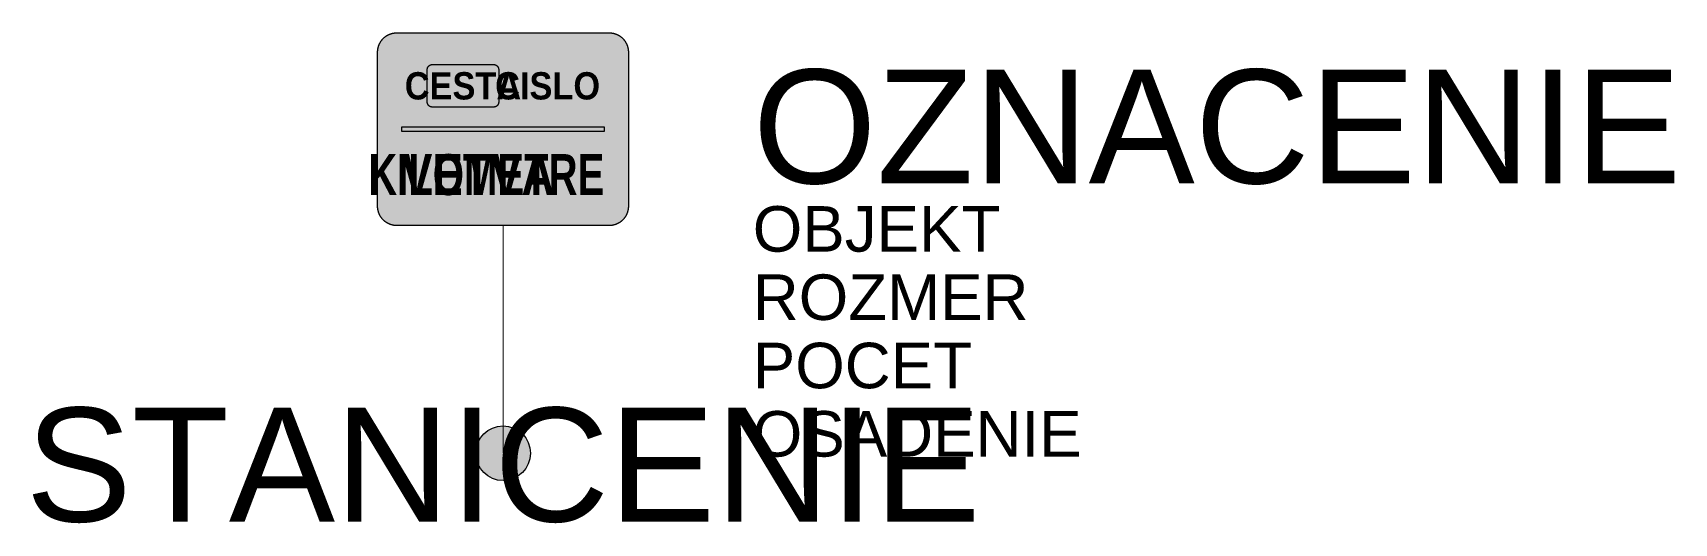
# Model space of a CAD drawing. Header units: metres. Extents: x -10.3 to 25.7, y -1.5 to 9.2.
import ezdxf
from ezdxf.enums import TextEntityAlignment as Align

# ---------------------------------------------------------------- set-up
doc = ezdxf.new("R2010")
doc.units = ezdxf.units.M
doc.layers.get('Defpoints').update_dxf_attribs({"color": 140, "lineweight": 5})
doc.styles.add('DZ', font='arialbd.ttf')
doc.styles.get("Standard").update_dxf_attribs({"font": 'arial.ttf'})

msp = doc.modelspace()

# ---------------------------------------------------------------- hatches: boundary and pattern name
at = {"true_color": 0xf1efea}
msp.add_hatch(color=7, dxfattribs=at).paths.add_polyline_path([(-2.328, 5), (-2.334, 5), (-2.339, 5), (-2.344, 5), (-2.349, 5), (-2.355, 5.001), (-2.36, 5.001), (-2.365, 5.002), (-2.37, 5.002), (-2.375, 5.003), (-2.381, 5.003), (-2.386, 5.004), (-2.391, 5.005), (-2.396, 5.005), (-2.401, 5.006), (-2.406, 5.007), (-2.411, 5.008), (-2.416, 5.009), (-2.421, 5.01), (-2.426, 5.012), (-2.432, 5.013), (-2.437, 5.014), (-2.442, 5.015), (-2.447, 5.017), (-2.451, 5.018), (-2.456, 5.02), (-2.461, 5.021), (-2.466, 5.023), (-2.471, 5.025), (-2.476, 5.027), (-2.481, 5.028), (-2.486, 5.03), (-2.49, 5.032), (-2.495, 5.034), (-2.5, 5.036), (-2.505, 5.038), (-2.509, 5.041), (-2.514, 5.043), (-2.519, 5.045), (-2.523, 5.047), (-2.528, 5.05), (-2.532, 5.052), (-2.537, 5.055), (-2.541, 5.057), (-2.546, 5.06), (-2.55, 5.063), (-2.554, 5.065), (-2.559, 5.068), (-2.563, 5.071), (-2.568, 5.074), (-2.572, 5.077), (-2.576, 5.08), (-2.58, 5.083), (-2.584, 5.086), (-2.588, 5.089), (-2.593, 5.093), (-2.597, 5.096), (-2.601, 5.099), (-2.605, 5.103), (-2.609, 5.106), (-2.612, 5.109), (-2.616, 5.113), (-2.62, 5.117), (-2.624, 5.12), (-2.628, 5.124), (-2.631, 5.128), (-2.635, 5.131), (-2.639, 5.135), (-2.642, 5.139), (-2.646, 5.143), (-2.649, 5.147), (-2.652, 5.151), (-2.656, 5.155), (-2.659, 5.159), (-2.662, 5.163), (-2.666, 5.167), (-2.669, 5.171), (-2.672, 5.176), (-2.675, 5.18), (-2.678, 5.184), (-2.681, 5.188), (-2.683, 5.193), (-2.686, 5.197), (-2.689, 5.201), (-2.692, 5.206), (-2.694, 5.21), (-2.697, 5.215), (-2.699, 5.219), (-2.702, 5.224), (-2.704, 5.229), (-2.707, 5.233), (-2.709, 5.238), (-2.711, 5.242), (-2.713, 5.247), (-2.715, 5.252), (-2.717, 5.256), (-2.719, 5.261), (-2.721, 5.266), (-2.723, 5.271), (-2.725, 5.276), (-2.727, 5.281), (-2.729, 5.285), (-2.73, 5.29), (-2.732, 5.295), (-2.733, 5.3), (-2.735, 5.305), (-2.736, 5.31), (-2.738, 5.315), (-2.739, 5.32), (-2.74, 5.325), (-2.741, 5.33), (-2.742, 5.335), (-2.743, 5.34), (-2.744, 5.345), (-2.745, 5.351), (-2.746, 5.356), (-2.747, 5.361), (-2.748, 5.366), (-2.748, 5.371), (-2.749, 5.376), (-2.75, 5.381), (-2.75, 5.387), (-2.751, 5.392), (-2.751, 5.397), (-2.751, 5.402), (-2.751, 5.408), (-2.752, 5.413), (-2.752, 5.418), (-2.752, 5.423), (-2.752, 8.81), (-2.752, 8.815), (-2.752, 8.821), (-2.751, 8.826), (-2.751, 8.831), (-2.751, 8.836), (-2.751, 8.841), (-2.75, 8.847), (-2.75, 8.852), (-2.749, 8.857), (-2.748, 8.862), (-2.748, 8.867), (-2.747, 8.872), (-2.746, 8.878), (-2.745, 8.883), (-2.744, 8.888), (-2.743, 8.893), (-2.742, 8.898), (-2.741, 8.903), (-2.74, 8.908), (-2.739, 8.913), (-2.738, 8.918), (-2.736, 8.923), (-2.735, 8.928), (-2.733, 8.933), (-2.732, 8.938), (-2.73, 8.943), (-2.729, 8.948), (-2.727, 8.953), (-2.725, 8.958), (-2.723, 8.962), (-2.721, 8.967), (-2.719, 8.972), (-2.717, 8.977), (-2.715, 8.981), (-2.713, 8.986), (-2.711, 8.991), (-2.709, 8.995), (-2.707, 9), (-2.704, 9.005), (-2.702, 9.009), (-2.699, 9.014), (-2.697, 9.018), (-2.694, 9.023), (-2.692, 9.027), (-2.689, 9.032), (-2.686, 9.036), (-2.683, 9.041), (-2.681, 9.045), (-2.678, 9.049), (-2.675, 9.053), (-2.672, 9.058), (-2.669, 9.062), (-2.666, 9.066), (-2.662, 9.07), (-2.659, 9.074), (-2.656, 9.078), (-2.652, 9.082), (-2.649, 9.086), (-2.646, 9.09), (-2.642, 9.094), (-2.639, 9.098), (-2.635, 9.102), (-2.631, 9.106), (-2.628, 9.109), (-2.624, 9.113), (-2.62, 9.117), (-2.616, 9.12), (-2.612, 9.124), (-2.609, 9.127), (-2.605, 9.131), (-2.601, 9.134), (-2.597, 9.137), (-2.593, 9.141), (-2.588, 9.144), (-2.584, 9.147), (-2.58, 9.15), (-2.576, 9.153), (-2.572, 9.156), (-2.568, 9.159), (-2.563, 9.162), (-2.559, 9.165), (-2.554, 9.168), (-2.55, 9.171), (-2.546, 9.173), (-2.541, 9.176), (-2.537, 9.178), (-2.532, 9.181), (-2.528, 9.183), (-2.523, 9.186), (-2.519, 9.188), (-2.514, 9.19), (-2.509, 9.193), (-2.505, 9.195), (-2.5, 9.197), (-2.495, 9.199), (-2.49, 9.201), (-2.486, 9.203), (-2.481, 9.205), (-2.476, 9.207), (-2.471, 9.209), (-2.466, 9.21), (-2.461, 9.212), (-2.456, 9.213), (-2.451, 9.215), (-2.447, 9.216), (-2.442, 9.218), (-2.437, 9.219), (-2.432, 9.221), (-2.426, 9.222), (-2.421, 9.223), (-2.416, 9.224), (-2.411, 9.225), (-2.406, 9.226), (-2.401, 9.227), (-2.396, 9.228), (-2.391, 9.229), (-2.386, 9.229), (-2.381, 9.23), (-2.375, 9.231), (-2.37, 9.231), (-2.365, 9.232), (-2.36, 9.232), (-2.355, 9.233), (-2.349, 9.233), (-2.344, 9.233), (-2.339, 9.233), (-2.334, 9.233), (-2.328, 9.233), (2.328, 9.233), (2.334, 9.233), (2.339, 9.233), (2.344, 9.233), (2.349, 9.233), (2.355, 9.233), (2.36, 9.232), (2.365, 9.232), (2.37, 9.231), (2.375, 9.231), (2.381, 9.23), (2.386, 9.229), (2.391, 9.229), (2.396, 9.228), (2.401, 9.227), (2.406, 9.226), (2.411, 9.225), (2.416, 9.224), (2.421, 9.223), (2.426, 9.222), (2.431, 9.221), (2.437, 9.219), (2.441, 9.218), (2.447, 9.216), (2.451, 9.215), (2.456, 9.213), (2.461, 9.212), (2.466, 9.21), (2.471, 9.209), (2.476, 9.207), (2.481, 9.205), (2.486, 9.203), (2.49, 9.201), (2.495, 9.199), (2.5, 9.197), (2.505, 9.195), (2.509, 9.193), (2.514, 9.19), (2.519, 9.188), (2.523, 9.186), (2.528, 9.183), (2.532, 9.181), (2.537, 9.178), (2.541, 9.176), (2.546, 9.173), (2.55, 9.171), (2.554, 9.168), (2.559, 9.165), (2.563, 9.162), (2.568, 9.159), (2.572, 9.156), (2.576, 9.153), (2.58, 9.15), (2.584, 9.147), (2.588, 9.144), (2.593, 9.141), (2.597, 9.137), (2.601, 9.134), (2.605, 9.131), (2.609, 9.127), (2.612, 9.124), (2.616, 9.12), (2.62, 9.117), (2.624, 9.113), (2.628, 9.109), (2.631, 9.106), (2.635, 9.102), (2.639, 9.098), (2.642, 9.094), (2.646, 9.09), (2.649, 9.086), (2.652, 9.082), (2.656, 9.078), (2.659, 9.074), (2.662, 9.07), (2.666, 9.066), (2.669, 9.062), (2.672, 9.058), (2.675, 9.053), (2.678, 9.049), (2.681, 9.045), (2.683, 9.041), (2.686, 9.036), (2.689, 9.032), (2.692, 9.027), (2.694, 9.023), (2.697, 9.018), (2.699, 9.014), (2.702, 9.009), (2.704, 9.005), (2.707, 9), (2.709, 8.995), (2.711, 8.991), (2.713, 8.986), (2.715, 8.981), (2.717, 8.977), (2.719, 8.972), (2.721, 8.967), (2.723, 8.962), (2.725, 8.958), (2.727, 8.953), (2.729, 8.948), (2.73, 8.943), (2.732, 8.938), (2.733, 8.933), (2.735, 8.928), (2.736, 8.923), (2.738, 8.918), (2.739, 8.913), (2.74, 8.908), (2.741, 8.903), (2.742, 8.898), (2.743, 8.893), (2.744, 8.888), (2.745, 8.883), (2.746, 8.878), (2.747, 8.872), (2.748, 8.867), (2.748, 8.862), (2.749, 8.857), (2.75, 8.852), (2.75, 8.847), (2.75, 8.841), (2.751, 8.836), (2.751, 8.831), (2.751, 8.826), (2.752, 8.821), (2.752, 8.815), (2.752, 8.81), (2.752, 5.423), (2.752, 5.418), (2.752, 5.413), (2.751, 5.408), (2.751, 5.402), (2.751, 5.397), (2.75, 5.392), (2.75, 5.387), (2.75, 5.381), (2.749, 5.376), (2.748, 5.371), (2.748, 5.366), (2.747, 5.361), (2.746, 5.356), (2.745, 5.351), (2.744, 5.345), (2.743, 5.34), (2.742, 5.335), (2.741, 5.33), (2.74, 5.325), (2.739, 5.32), (2.738, 5.315), (2.736, 5.31), (2.735, 5.305), (2.733, 5.3), (2.732, 5.295), (2.73, 5.29), (2.729, 5.285), (2.727, 5.281), (2.725, 5.276), (2.723, 5.271), (2.721, 5.266), (2.719, 5.261), (2.717, 5.256), (2.715, 5.252), (2.713, 5.247), (2.711, 5.242), (2.709, 5.238), (2.707, 5.233), (2.704, 5.229), (2.702, 5.224), (2.699, 5.219), (2.697, 5.215), (2.694, 5.21), (2.692, 5.206), (2.689, 5.201), (2.686, 5.197), (2.683, 5.193), (2.681, 5.188), (2.678, 5.184), (2.675, 5.18), (2.672, 5.176), (2.669, 5.171), (2.666, 5.167), (2.662, 5.163), (2.659, 5.159), (2.656, 5.155), (2.652, 5.151), (2.649, 5.147), (2.646, 5.143), (2.642, 5.139), (2.639, 5.135), (2.635, 5.131), (2.631, 5.128), (2.628, 5.124), (2.624, 5.12), (2.62, 5.117), (2.616, 5.113), (2.612, 5.109), (2.609, 5.106), (2.605, 5.103), (2.601, 5.099), (2.597, 5.096), (2.593, 5.093), (2.588, 5.089), (2.584, 5.086), (2.58, 5.083), (2.576, 5.08), (2.572, 5.077), (2.568, 5.074), (2.563, 5.071), (2.559, 5.068), (2.554, 5.065), (2.55, 5.063), (2.546, 5.06), (2.541, 5.057), (2.537, 5.055), (2.532, 5.052), (2.528, 5.05), (2.523, 5.047), (2.519, 5.045), (2.514, 5.043), (2.509, 5.041), (2.505, 5.038), (2.5, 5.036), (2.495, 5.034), (2.49, 5.032), (2.486, 5.03), (2.481, 5.028), (2.476, 5.027), (2.471, 5.025), (2.466, 5.023), (2.461, 5.021), (2.456, 5.02), (2.451, 5.018), (2.447, 5.017), (2.441, 5.015), (2.437, 5.014), (2.431, 5.013), (2.426, 5.012), (2.421, 5.01), (2.416, 5.009), (2.411, 5.008), (2.406, 5.007), (2.401, 5.006), (2.396, 5.005), (2.391, 5.005), (2.386, 5.004), (2.381, 5.003), (2.375, 5.003), (2.37, 5.002), (2.365, 5.002), (2.36, 5.001), (2.355, 5.001), (2.349, 5), (2.344, 5), (2.339, 5), (2.334, 5), (2.328, 5)])
at = {"true_color": 0x9b9b9b}
h = msp.add_hatch(color=253, dxfattribs=at)
h.paths.add_polyline_path([(-2.328, 5.106), (-2.337, 5.106), (-2.345, 5.106), (-2.353, 5.107), (-2.361, 5.107), (-2.369, 5.108), (-2.377, 5.109), (-2.385, 5.111), (-2.392, 5.112), (-2.4, 5.114), (-2.408, 5.116), (-2.415, 5.118), (-2.423, 5.12), (-2.43, 5.122), (-2.438, 5.125), (-2.445, 5.128), (-2.452, 5.131), (-2.459, 5.134), (-2.466, 5.137), (-2.473, 5.141), (-2.48, 5.144), (-2.486, 5.148), (-2.493, 5.152), (-2.499, 5.156), (-2.506, 5.16), (-2.512, 5.164), (-2.518, 5.169), (-2.524, 5.174), (-2.53, 5.178), (-2.536, 5.183), (-2.542, 5.188), (-2.547, 5.193), (-2.553, 5.199), (-2.558, 5.204), (-2.563, 5.21), (-2.568, 5.215), (-2.573, 5.221), (-2.578, 5.227), (-2.583, 5.233), (-2.587, 5.239), (-2.592, 5.246), (-2.596, 5.252), (-2.6, 5.259), (-2.604, 5.265), (-2.608, 5.272), (-2.611, 5.279), (-2.615, 5.286), (-2.618, 5.293), (-2.621, 5.3), (-2.624, 5.307), (-2.627, 5.314), (-2.629, 5.321), (-2.632, 5.329), (-2.634, 5.336), (-2.636, 5.344), (-2.638, 5.352), (-2.639, 5.359), (-2.641, 5.367), (-2.642, 5.375), (-2.643, 5.383), (-2.644, 5.391), (-2.645, 5.399), (-2.645, 5.407), (-2.646, 5.415), (-2.646, 5.423), (-2.646, 8.81), (-2.646, 8.818), (-2.645, 8.826), (-2.645, 8.834), (-2.644, 8.842), (-2.643, 8.85), (-2.642, 8.858), (-2.641, 8.866), (-2.639, 8.874), (-2.638, 8.882), (-2.636, 8.889), (-2.634, 8.897), (-2.632, 8.904), (-2.629, 8.912), (-2.627, 8.919), (-2.624, 8.926), (-2.621, 8.934), (-2.618, 8.941), (-2.615, 8.948), (-2.611, 8.954), (-2.608, 8.961), (-2.604, 8.968), (-2.6, 8.975), (-2.596, 8.981), (-2.592, 8.987), (-2.587, 8.994), (-2.583, 9), (-2.578, 9.006), (-2.573, 9.012), (-2.568, 9.018), (-2.563, 9.023), (-2.558, 9.029), (-2.553, 9.034), (-2.547, 9.04), (-2.542, 9.045), (-2.536, 9.05), (-2.53, 9.055), (-2.524, 9.06), (-2.518, 9.064), (-2.512, 9.069), (-2.506, 9.073), (-2.499, 9.077), (-2.493, 9.081), (-2.486, 9.085), (-2.48, 9.089), (-2.473, 9.093), (-2.466, 9.096), (-2.459, 9.099), (-2.452, 9.103), (-2.445, 9.105), (-2.438, 9.108), (-2.43, 9.111), (-2.423, 9.113), (-2.415, 9.115), (-2.408, 9.117), (-2.4, 9.119), (-2.392, 9.121), (-2.385, 9.122), (-2.377, 9.124), (-2.369, 9.125), (-2.361, 9.126), (-2.353, 9.127), (-2.345, 9.127), (-2.337, 9.127), (-2.328, 9.127), (2.328, 9.128), (2.336, 9.127), (2.345, 9.127), (2.353, 9.127), (2.361, 9.126), (2.369, 9.125), (2.377, 9.124), (2.384, 9.122), (2.392, 9.121), (2.4, 9.119), (2.408, 9.117), (2.415, 9.115), (2.423, 9.113), (2.43, 9.111), (2.437, 9.108), (2.445, 9.105), (2.452, 9.103), (2.459, 9.099), (2.466, 9.096), (2.473, 9.093), (2.48, 9.089), (2.486, 9.085), (2.493, 9.081), (2.499, 9.077), (2.506, 9.073), (2.512, 9.069), (2.518, 9.064), (2.524, 9.06), (2.53, 9.055), (2.536, 9.05), (2.542, 9.045), (2.547, 9.04), (2.553, 9.034), (2.558, 9.029), (2.563, 9.023), (2.568, 9.018), (2.573, 9.012), (2.578, 9.006), (2.583, 9), (2.587, 8.994), (2.592, 8.987), (2.596, 8.981), (2.6, 8.975), (2.604, 8.968), (2.608, 8.961), (2.611, 8.954), (2.615, 8.948), (2.618, 8.941), (2.621, 8.934), (2.624, 8.926), (2.627, 8.919), (2.629, 8.912), (2.632, 8.904), (2.634, 8.897), (2.636, 8.889), (2.638, 8.882), (2.639, 8.874), (2.641, 8.866), (2.642, 8.858), (2.643, 8.85), (2.644, 8.842), (2.645, 8.834), (2.645, 8.826), (2.646, 8.818), (2.646, 8.81), (2.646, 5.423), (2.646, 5.415), (2.645, 5.407), (2.645, 5.399), (2.644, 5.391), (2.643, 5.383), (2.642, 5.375), (2.641, 5.367), (2.639, 5.359), (2.638, 5.352), (2.636, 5.344), (2.634, 5.336), (2.632, 5.329), (2.629, 5.321), (2.627, 5.314), (2.624, 5.307), (2.621, 5.3), (2.618, 5.293), (2.615, 5.286), (2.611, 5.279), (2.608, 5.272), (2.604, 5.265), (2.6, 5.259), (2.596, 5.252), (2.592, 5.246), (2.587, 5.239), (2.583, 5.233), (2.578, 5.227), (2.573, 5.221), (2.568, 5.215), (2.563, 5.21), (2.558, 5.204), (2.553, 5.199), (2.547, 5.193), (2.542, 5.188), (2.536, 5.183), (2.53, 5.178), (2.524, 5.174), (2.518, 5.169), (2.512, 5.164), (2.506, 5.16), (2.499, 5.156), (2.493, 5.152), (2.486, 5.148), (2.48, 5.144), (2.473, 5.141), (2.466, 5.137), (2.459, 5.134), (2.452, 5.131), (2.445, 5.128), (2.437, 5.125), (2.43, 5.122), (2.423, 5.12), (2.415, 5.118), (2.408, 5.116), (2.4, 5.114), (2.392, 5.112), (2.384, 5.111), (2.377, 5.109), (2.369, 5.108), (2.361, 5.107), (2.353, 5.107), (2.345, 5.106), (2.336, 5.106), (2.328, 5.106)])
h.paths.add_polyline_path([(-2.328, 5.265), (-2.332, 5.265), (-2.337, 5.265), (-2.341, 5.265), (-2.345, 5.265), (-2.349, 5.266), (-2.353, 5.266), (-2.356, 5.267), (-2.36, 5.268), (-2.364, 5.269), (-2.368, 5.27), (-2.372, 5.271), (-2.376, 5.272), (-2.379, 5.273), (-2.383, 5.274), (-2.387, 5.276), (-2.39, 5.277), (-2.394, 5.279), (-2.397, 5.28), (-2.401, 5.282), (-2.404, 5.284), (-2.407, 5.286), (-2.411, 5.288), (-2.414, 5.29), (-2.417, 5.292), (-2.42, 5.294), (-2.423, 5.296), (-2.426, 5.298), (-2.429, 5.301), (-2.432, 5.303), (-2.435, 5.306), (-2.438, 5.308), (-2.441, 5.311), (-2.443, 5.314), (-2.446, 5.317), (-2.448, 5.319), (-2.451, 5.322), (-2.453, 5.325), (-2.456, 5.328), (-2.458, 5.331), (-2.46, 5.335), (-2.462, 5.338), (-2.464, 5.341), (-2.466, 5.344), (-2.468, 5.348), (-2.47, 5.351), (-2.471, 5.354), (-2.473, 5.358), (-2.475, 5.361), (-2.476, 5.365), (-2.477, 5.369), (-2.479, 5.372), (-2.48, 5.376), (-2.481, 5.38), (-2.482, 5.384), (-2.483, 5.387), (-2.484, 5.391), (-2.485, 5.395), (-2.485, 5.399), (-2.486, 5.403), (-2.486, 5.407), (-2.487, 5.411), (-2.487, 5.415), (-2.487, 5.419), (-2.487, 5.423), (-2.487, 8.81), (-2.487, 8.814), (-2.487, 8.818), (-2.487, 8.822), (-2.486, 8.826), (-2.486, 8.83), (-2.485, 8.834), (-2.485, 8.838), (-2.484, 8.842), (-2.483, 8.846), (-2.482, 8.85), (-2.481, 8.853), (-2.48, 8.857), (-2.479, 8.861), (-2.477, 8.865), (-2.476, 8.868), (-2.475, 8.872), (-2.473, 8.875), (-2.471, 8.879), (-2.47, 8.882), (-2.468, 8.886), (-2.466, 8.889), (-2.464, 8.892), (-2.462, 8.895), (-2.46, 8.899), (-2.458, 8.902), (-2.456, 8.905), (-2.453, 8.908), (-2.451, 8.911), (-2.448, 8.914), (-2.446, 8.917), (-2.443, 8.919), (-2.441, 8.922), (-2.438, 8.925), (-2.435, 8.927), (-2.432, 8.93), (-2.429, 8.932), (-2.426, 8.935), (-2.423, 8.937), (-2.42, 8.939), (-2.417, 8.942), (-2.414, 8.944), (-2.411, 8.946), (-2.407, 8.948), (-2.404, 8.95), (-2.401, 8.951), (-2.397, 8.953), (-2.394, 8.955), (-2.39, 8.956), (-2.387, 8.958), (-2.383, 8.959), (-2.379, 8.96), (-2.376, 8.962), (-2.372, 8.963), (-2.368, 8.964), (-2.364, 8.965), (-2.36, 8.966), (-2.356, 8.966), (-2.353, 8.967), (-2.349, 8.967), (-2.345, 8.968), (-2.341, 8.968), (-2.337, 8.968), (-2.332, 8.969), (-2.328, 8.969), (2.328, 8.969), (2.332, 8.969), (2.336, 8.968), (2.341, 8.968), (2.345, 8.968), (2.349, 8.967), (2.352, 8.967), (2.356, 8.966), (2.36, 8.966), (2.364, 8.965), (2.368, 8.964), (2.372, 8.963), (2.375, 8.962), (2.379, 8.96), (2.383, 8.959), (2.387, 8.958), (2.39, 8.956), (2.394, 8.955), (2.397, 8.953), (2.401, 8.951), (2.404, 8.95), (2.407, 8.948), (2.411, 8.946), (2.414, 8.944), (2.417, 8.942), (2.42, 8.939), (2.423, 8.937), (2.426, 8.935), (2.429, 8.932), (2.432, 8.93), (2.435, 8.927), (2.438, 8.925), (2.441, 8.922), (2.443, 8.919), (2.446, 8.917), (2.448, 8.914), (2.451, 8.911), (2.453, 8.908), (2.456, 8.905), (2.458, 8.902), (2.46, 8.899), (2.462, 8.895), (2.464, 8.892), (2.466, 8.889), (2.468, 8.886), (2.47, 8.882), (2.471, 8.879), (2.473, 8.875), (2.475, 8.872), (2.476, 8.868), (2.477, 8.865), (2.479, 8.861), (2.48, 8.857), (2.481, 8.853), (2.482, 8.85), (2.483, 8.846), (2.484, 8.842), (2.485, 8.838), (2.485, 8.834), (2.486, 8.83), (2.486, 8.826), (2.487, 8.822), (2.487, 8.818), (2.487, 8.814), (2.487, 8.81), (2.487, 5.423), (2.487, 5.419), (2.487, 5.415), (2.487, 5.411), (2.486, 5.407), (2.486, 5.403), (2.485, 5.399), (2.485, 5.395), (2.484, 5.391), (2.483, 5.387), (2.482, 5.384), (2.481, 5.38), (2.48, 5.376), (2.479, 5.372), (2.477, 5.369), (2.476, 5.365), (2.475, 5.361), (2.473, 5.358), (2.471, 5.354), (2.47, 5.351), (2.468, 5.348), (2.466, 5.344), (2.464, 5.341), (2.462, 5.338), (2.46, 5.335), (2.458, 5.331), (2.456, 5.328), (2.453, 5.325), (2.451, 5.322), (2.448, 5.319), (2.446, 5.317), (2.443, 5.314), (2.441, 5.311), (2.438, 5.308), (2.435, 5.306), (2.432, 5.303), (2.429, 5.301), (2.426, 5.298), (2.423, 5.296), (2.42, 5.294), (2.417, 5.292), (2.414, 5.29), (2.411, 5.288), (2.407, 5.286), (2.404, 5.284), (2.401, 5.282), (2.397, 5.28), (2.394, 5.279), (2.39, 5.277), (2.387, 5.276), (2.383, 5.274), (2.379, 5.273), (2.375, 5.272), (2.372, 5.271), (2.368, 5.27), (2.364, 5.269), (2.36, 5.268), (2.356, 5.267), (2.352, 5.266), (2.349, 5.266), (2.345, 5.265), (2.341, 5.265), (2.336, 5.265), (2.332, 5.265), (2.328, 5.265)], flags=16)
at = {"true_color": 0x828282}
msp.add_hatch(color=8, dxfattribs=at).paths.add_polyline_path([(-1.556, 7.604), (-1.558, 7.604), (-1.561, 7.604), (-1.564, 7.604), (-1.567, 7.604), (-1.569, 7.604), (-1.572, 7.605), (-1.574, 7.605), (-1.577, 7.606), (-1.58, 7.606), (-1.582, 7.607), (-1.585, 7.607), (-1.587, 7.608), (-1.59, 7.609), (-1.592, 7.61), (-1.595, 7.611), (-1.597, 7.612), (-1.599, 7.613), (-1.602, 7.614), (-1.604, 7.615), (-1.606, 7.616), (-1.608, 7.617), (-1.611, 7.619), (-1.613, 7.62), (-1.615, 7.622), (-1.617, 7.623), (-1.619, 7.624), (-1.621, 7.626), (-1.623, 7.628), (-1.625, 7.629), (-1.627, 7.631), (-1.629, 7.633), (-1.631, 7.634), (-1.632, 7.636), (-1.634, 7.638), (-1.636, 7.64), (-1.637, 7.642), (-1.639, 7.644), (-1.641, 7.646), (-1.642, 7.648), (-1.644, 7.65), (-1.645, 7.652), (-1.646, 7.654), (-1.648, 7.657), (-1.649, 7.659), (-1.65, 7.661), (-1.651, 7.663), (-1.652, 7.666), (-1.653, 7.668), (-1.654, 7.671), (-1.655, 7.673), (-1.656, 7.675), (-1.657, 7.678), (-1.658, 7.68), (-1.658, 7.683), (-1.659, 7.685), (-1.659, 7.688), (-1.66, 7.691), (-1.66, 7.693), (-1.661, 7.696), (-1.661, 7.698), (-1.661, 7.701), (-1.662, 7.704), (-1.662, 7.707), (-1.662, 7.709), (-1.662, 8.429), (-1.662, 8.432), (-1.662, 8.434), (-1.661, 8.437), (-1.661, 8.44), (-1.661, 8.442), (-1.66, 8.445), (-1.66, 8.448), (-1.659, 8.45), (-1.659, 8.453), (-1.658, 8.455), (-1.658, 8.458), (-1.657, 8.46), (-1.656, 8.463), (-1.655, 8.465), (-1.654, 8.468), (-1.653, 8.47), (-1.652, 8.473), (-1.651, 8.475), (-1.65, 8.477), (-1.649, 8.479), (-1.648, 8.482), (-1.646, 8.484), (-1.645, 8.486), (-1.644, 8.488), (-1.642, 8.49), (-1.641, 8.492), (-1.639, 8.494), (-1.637, 8.496), (-1.636, 8.498), (-1.634, 8.5), (-1.632, 8.502), (-1.631, 8.504), (-1.629, 8.506), (-1.627, 8.507), (-1.625, 8.509), (-1.623, 8.511), (-1.621, 8.512), (-1.619, 8.514), (-1.617, 8.515), (-1.615, 8.517), (-1.613, 8.518), (-1.611, 8.519), (-1.608, 8.521), (-1.606, 8.522), (-1.604, 8.523), (-1.602, 8.524), (-1.599, 8.525), (-1.597, 8.526), (-1.595, 8.527), (-1.592, 8.528), (-1.59, 8.529), (-1.587, 8.53), (-1.585, 8.531), (-1.582, 8.531), (-1.58, 8.532), (-1.577, 8.533), (-1.574, 8.533), (-1.572, 8.534), (-1.569, 8.534), (-1.567, 8.534), (-1.564, 8.534), (-1.561, 8.535), (-1.558, 8.535), (-1.556, 8.535), (-0.201, 8.535), (-0.198, 8.535), (-0.196, 8.535), (-0.193, 8.534), (-0.19, 8.534), (-0.188, 8.534), (-0.185, 8.534), (-0.182, 8.533), (-0.18, 8.533), (-0.177, 8.532), (-0.175, 8.531), (-0.172, 8.531), (-0.17, 8.53), (-0.167, 8.529), (-0.165, 8.528), (-0.162, 8.527), (-0.16, 8.526), (-0.158, 8.525), (-0.155, 8.524), (-0.153, 8.523), (-0.151, 8.522), (-0.148, 8.521), (-0.146, 8.519), (-0.144, 8.518), (-0.142, 8.517), (-0.14, 8.515), (-0.138, 8.514), (-0.136, 8.512), (-0.134, 8.511), (-0.132, 8.509), (-0.13, 8.507), (-0.128, 8.506), (-0.126, 8.504), (-0.124, 8.502), (-0.123, 8.5), (-0.121, 8.498), (-0.119, 8.496), (-0.118, 8.494), (-0.116, 8.492), (-0.115, 8.49), (-0.113, 8.488), (-0.112, 8.486), (-0.111, 8.484), (-0.109, 8.482), (-0.108, 8.479), (-0.107, 8.477), (-0.106, 8.475), (-0.105, 8.473), (-0.104, 8.47), (-0.103, 8.468), (-0.102, 8.465), (-0.101, 8.463), (-0.1, 8.46), (-0.099, 8.458), (-0.099, 8.455), (-0.098, 8.453), (-0.097, 8.45), (-0.097, 8.448), (-0.097, 8.445), (-0.096, 8.442), (-0.096, 8.44), (-0.096, 8.437), (-0.095, 8.434), (-0.095, 8.432), (-0.095, 8.429), (-0.095, 7.709), (-0.095, 7.707), (-0.095, 7.704), (-0.096, 7.701), (-0.096, 7.698), (-0.096, 7.696), (-0.097, 7.693), (-0.097, 7.691), (-0.097, 7.688), (-0.098, 7.685), (-0.099, 7.683), (-0.099, 7.68), (-0.1, 7.678), (-0.101, 7.675), (-0.102, 7.673), (-0.103, 7.671), (-0.104, 7.668), (-0.105, 7.666), (-0.106, 7.663), (-0.107, 7.661), (-0.108, 7.659), (-0.109, 7.657), (-0.111, 7.654), (-0.112, 7.652), (-0.113, 7.65), (-0.115, 7.648), (-0.116, 7.646), (-0.118, 7.644), (-0.119, 7.642), (-0.121, 7.64), (-0.123, 7.638), (-0.124, 7.636), (-0.126, 7.634), (-0.128, 7.633), (-0.13, 7.631), (-0.132, 7.629), (-0.134, 7.628), (-0.136, 7.626), (-0.138, 7.624), (-0.14, 7.623), (-0.142, 7.622), (-0.144, 7.62), (-0.146, 7.619), (-0.148, 7.617), (-0.151, 7.616), (-0.153, 7.615), (-0.155, 7.614), (-0.158, 7.613), (-0.16, 7.612), (-0.162, 7.611), (-0.165, 7.61), (-0.167, 7.609), (-0.17, 7.608), (-0.172, 7.607), (-0.175, 7.607), (-0.177, 7.606), (-0.18, 7.606), (-0.182, 7.605), (-0.185, 7.605), (-0.188, 7.604), (-0.19, 7.604), (-0.193, 7.604), (-0.196, 7.604), (-0.198, 7.604), (-0.201, 7.603)])
at = {"true_color": 0x9b9b9b}
msp.add_hatch(color=253, dxfattribs=at).paths.add_polyline_path([(-2.222, 7.17), (2.223, 7.17), (2.223, 7.064), (-2.222, 7.064)])
h = msp.add_hatch(color=0)
h.dxf.hatch_style = 1
h.paths.add_polyline_path([(0.6, 0, 1), (-0.6, 0, 1)])

# ---------------------------------------------------------------- linework, layer by layer
at = {"lineweight": 9}
msp.add_line((0, 5), (0, 2.5), dxfattribs=at)
at = {"color": 0, "lineweight": 9}
msp.add_line((0, 2.5), (0, 0), dxfattribs=at)
at = {"color": 7, "true_color": 0xf1efea}
msp.add_lwpolyline([(-2.328, 5), (-2.334, 5), (-2.339, 5), (-2.344, 5), (-2.349, 5), (-2.355, 5.001), (-2.36, 5.001), (-2.365, 5.002), (-2.37, 5.002), (-2.375, 5.003), (-2.381, 5.003), (-2.386, 5.004), (-2.391, 5.005), (-2.396, 5.005), (-2.401, 5.006), (-2.406, 5.007), (-2.411, 5.008), (-2.416, 5.009), (-2.421, 5.01), (-2.426, 5.012), (-2.432, 5.013), (-2.437, 5.014), (-2.442, 5.015), (-2.447, 5.017), (-2.451, 5.018), (-2.456, 5.02), (-2.461, 5.021), (-2.466, 5.023), (-2.471, 5.025), (-2.476, 5.027), (-2.481, 5.028), (-2.486, 5.03), (-2.49, 5.032), (-2.495, 5.034), (-2.5, 5.036), (-2.505, 5.038), (-2.509, 5.041), (-2.514, 5.043), (-2.519, 5.045), (-2.523, 5.047), (-2.528, 5.05), (-2.532, 5.052), (-2.537, 5.055), (-2.541, 5.057), (-2.546, 5.06), (-2.55, 5.063), (-2.554, 5.065), (-2.559, 5.068), (-2.563, 5.071), (-2.568, 5.074), (-2.572, 5.077), (-2.576, 5.08), (-2.58, 5.083), (-2.584, 5.086), (-2.588, 5.089), (-2.593, 5.093), (-2.597, 5.096), (-2.601, 5.099), (-2.605, 5.103), (-2.609, 5.106), (-2.612, 5.109), (-2.616, 5.113), (-2.62, 5.117), (-2.624, 5.12), (-2.628, 5.124), (-2.631, 5.128), (-2.635, 5.131), (-2.639, 5.135), (-2.642, 5.139), (-2.646, 5.143), (-2.649, 5.147), (-2.652, 5.151), (-2.656, 5.155), (-2.659, 5.159), (-2.662, 5.163), (-2.666, 5.167), (-2.669, 5.171), (-2.672, 5.176), (-2.675, 5.18), (-2.678, 5.184), (-2.681, 5.188), (-2.683, 5.193), (-2.686, 5.197), (-2.689, 5.201), (-2.692, 5.206), (-2.694, 5.21), (-2.697, 5.215), (-2.699, 5.219), (-2.702, 5.224), (-2.704, 5.229), (-2.707, 5.233), (-2.709, 5.238), (-2.711, 5.242), (-2.713, 5.247), (-2.715, 5.252), (-2.717, 5.256), (-2.719, 5.261), (-2.721, 5.266), (-2.723, 5.271), (-2.725, 5.276), (-2.727, 5.281), (-2.729, 5.285), (-2.73, 5.29), (-2.732, 5.295), (-2.733, 5.3), (-2.735, 5.305), (-2.736, 5.31), (-2.738, 5.315), (-2.739, 5.32), (-2.74, 5.325), (-2.741, 5.33), (-2.742, 5.335), (-2.743, 5.34), (-2.744, 5.345), (-2.745, 5.351), (-2.746, 5.356), (-2.747, 5.361), (-2.748, 5.366), (-2.748, 5.371), (-2.749, 5.376), (-2.75, 5.381), (-2.75, 5.387), (-2.751, 5.392), (-2.751, 5.397), (-2.751, 5.402), (-2.751, 5.408), (-2.752, 5.413), (-2.752, 5.418), (-2.752, 5.423), (-2.752, 8.81), (-2.752, 8.815), (-2.752, 8.821), (-2.751, 8.826), (-2.751, 8.831), (-2.751, 8.836), (-2.751, 8.841), (-2.75, 8.847), (-2.75, 8.852), (-2.749, 8.857), (-2.748, 8.862), (-2.748, 8.867), (-2.747, 8.872), (-2.746, 8.878), (-2.745, 8.883), (-2.744, 8.888), (-2.743, 8.893), (-2.742, 8.898), (-2.741, 8.903), (-2.74, 8.908), (-2.739, 8.913), (-2.738, 8.918), (-2.736, 8.923), (-2.735, 8.928), (-2.733, 8.933), (-2.732, 8.938), (-2.73, 8.943), (-2.729, 8.948), (-2.727, 8.953), (-2.725, 8.958), (-2.723, 8.962), (-2.721, 8.967), (-2.719, 8.972), (-2.717, 8.977), (-2.715, 8.981), (-2.713, 8.986), (-2.711, 8.991), (-2.709, 8.995), (-2.707, 9), (-2.704, 9.005), (-2.702, 9.009), (-2.699, 9.014), (-2.697, 9.018), (-2.694, 9.023), (-2.692, 9.027), (-2.689, 9.032), (-2.686, 9.036), (-2.683, 9.041), (-2.681, 9.045), (-2.678, 9.049), (-2.675, 9.053), (-2.672, 9.058), (-2.669, 9.062), (-2.666, 9.066), (-2.662, 9.07), (-2.659, 9.074), (-2.656, 9.078), (-2.652, 9.082), (-2.649, 9.086), (-2.646, 9.09), (-2.642, 9.094), (-2.639, 9.098), (-2.635, 9.102), (-2.631, 9.106), (-2.628, 9.109), (-2.624, 9.113), (-2.62, 9.117), (-2.616, 9.12), (-2.612, 9.124), (-2.609, 9.127), (-2.605, 9.131), (-2.601, 9.134), (-2.597, 9.137), (-2.593, 9.141), (-2.588, 9.144), (-2.584, 9.147), (-2.58, 9.15), (-2.576, 9.153), (-2.572, 9.156), (-2.568, 9.159), (-2.563, 9.162), (-2.559, 9.165), (-2.554, 9.168), (-2.55, 9.171), (-2.546, 9.173), (-2.541, 9.176), (-2.537, 9.178), (-2.532, 9.181), (-2.528, 9.183), (-2.523, 9.186), (-2.519, 9.188), (-2.514, 9.19), (-2.509, 9.193), (-2.505, 9.195), (-2.5, 9.197), (-2.495, 9.199), (-2.49, 9.201), (-2.486, 9.203), (-2.481, 9.205), (-2.476, 9.207), (-2.471, 9.209), (-2.466, 9.21), (-2.461, 9.212), (-2.456, 9.213), (-2.451, 9.215), (-2.447, 9.216), (-2.442, 9.218), (-2.437, 9.219), (-2.432, 9.221), (-2.426, 9.222), (-2.421, 9.223), (-2.416, 9.224), (-2.411, 9.225), (-2.406, 9.226), (-2.401, 9.227), (-2.396, 9.228), (-2.391, 9.229), (-2.386, 9.229), (-2.381, 9.23), (-2.375, 9.231), (-2.37, 9.231), (-2.365, 9.232), (-2.36, 9.232), (-2.355, 9.233), (-2.349, 9.233), (-2.344, 9.233), (-2.339, 9.233), (-2.334, 9.233), (-2.328, 9.233), (2.328, 9.233), (2.334, 9.233), (2.339, 9.233), (2.344, 9.233), (2.349, 9.233), (2.355, 9.233), (2.36, 9.232), (2.365, 9.232), (2.37, 9.231), (2.375, 9.231), (2.381, 9.23), (2.386, 9.229), (2.391, 9.229), (2.396, 9.228), (2.401, 9.227), (2.406, 9.226), (2.411, 9.225), (2.416, 9.224), (2.421, 9.223), (2.426, 9.222), (2.431, 9.221), (2.437, 9.219), (2.441, 9.218), (2.447, 9.216), (2.451, 9.215), (2.456, 9.213), (2.461, 9.212), (2.466, 9.21), (2.471, 9.209), (2.476, 9.207), (2.481, 9.205), (2.486, 9.203), (2.49, 9.201), (2.495, 9.199), (2.5, 9.197), (2.505, 9.195), (2.509, 9.193), (2.514, 9.19), (2.519, 9.188), (2.523, 9.186), (2.528, 9.183), (2.532, 9.181), (2.537, 9.178), (2.541, 9.176), (2.546, 9.173), (2.55, 9.171), (2.554, 9.168), (2.559, 9.165), (2.563, 9.162), (2.568, 9.159), (2.572, 9.156), (2.576, 9.153), (2.58, 9.15), (2.584, 9.147), (2.588, 9.144), (2.593, 9.141), (2.597, 9.137), (2.601, 9.134), (2.605, 9.131), (2.609, 9.127), (2.612, 9.124), (2.616, 9.12), (2.62, 9.117), (2.624, 9.113), (2.628, 9.109), (2.631, 9.106), (2.635, 9.102), (2.639, 9.098), (2.642, 9.094), (2.646, 9.09), (2.649, 9.086), (2.652, 9.082), (2.656, 9.078), (2.659, 9.074), (2.662, 9.07), (2.666, 9.066), (2.669, 9.062), (2.672, 9.058), (2.675, 9.053), (2.678, 9.049), (2.681, 9.045), (2.683, 9.041), (2.686, 9.036), (2.689, 9.032), (2.692, 9.027), (2.694, 9.023), (2.697, 9.018), (2.699, 9.014), (2.702, 9.009), (2.704, 9.005), (2.707, 9), (2.709, 8.995), (2.711, 8.991), (2.713, 8.986), (2.715, 8.981), (2.717, 8.977), (2.719, 8.972), (2.721, 8.967), (2.723, 8.962), (2.725, 8.958), (2.727, 8.953), (2.729, 8.948), (2.73, 8.943), (2.732, 8.938), (2.733, 8.933), (2.735, 8.928), (2.736, 8.923), (2.738, 8.918), (2.739, 8.913), (2.74, 8.908), (2.741, 8.903), (2.742, 8.898), (2.743, 8.893), (2.744, 8.888), (2.745, 8.883), (2.746, 8.878), (2.747, 8.872), (2.748, 8.867), (2.748, 8.862), (2.749, 8.857), (2.75, 8.852), (2.75, 8.847), (2.75, 8.841), (2.751, 8.836), (2.751, 8.831), (2.751, 8.826), (2.752, 8.821), (2.752, 8.815), (2.752, 8.81), (2.752, 5.423), (2.752, 5.418), (2.752, 5.413), (2.751, 5.408), (2.751, 5.402), (2.751, 5.397), (2.75, 5.392), (2.75, 5.387), (2.75, 5.381), (2.749, 5.376), (2.748, 5.371), (2.748, 5.366), (2.747, 5.361), (2.746, 5.356), (2.745, 5.351), (2.744, 5.345), (2.743, 5.34), (2.742, 5.335), (2.741, 5.33), (2.74, 5.325), (2.739, 5.32), (2.738, 5.315), (2.736, 5.31), (2.735, 5.305), (2.733, 5.3), (2.732, 5.295), (2.73, 5.29), (2.729, 5.285), (2.727, 5.281), (2.725, 5.276), (2.723, 5.271), (2.721, 5.266), (2.719, 5.261), (2.717, 5.256), (2.715, 5.252), (2.713, 5.247), (2.711, 5.242), (2.709, 5.238), (2.707, 5.233), (2.704, 5.229), (2.702, 5.224), (2.699, 5.219), (2.697, 5.215), (2.694, 5.21), (2.692, 5.206), (2.689, 5.201), (2.686, 5.197), (2.683, 5.193), (2.681, 5.188), (2.678, 5.184), (2.675, 5.18), (2.672, 5.176), (2.669, 5.171), (2.666, 5.167), (2.662, 5.163), (2.659, 5.159), (2.656, 5.155), (2.652, 5.151), (2.649, 5.147), (2.646, 5.143), (2.642, 5.139), (2.639, 5.135), (2.635, 5.131), (2.631, 5.128), (2.628, 5.124), (2.624, 5.12), (2.62, 5.117), (2.616, 5.113), (2.612, 5.109), (2.609, 5.106), (2.605, 5.103), (2.601, 5.099), (2.597, 5.096), (2.593, 5.093), (2.588, 5.089), (2.584, 5.086), (2.58, 5.083), (2.576, 5.08), (2.572, 5.077), (2.568, 5.074), (2.563, 5.071), (2.559, 5.068), (2.554, 5.065), (2.55, 5.063), (2.546, 5.06), (2.541, 5.057), (2.537, 5.055), (2.532, 5.052), (2.528, 5.05), (2.523, 5.047), (2.519, 5.045), (2.514, 5.043), (2.509, 5.041), (2.505, 5.038), (2.5, 5.036), (2.495, 5.034), (2.49, 5.032), (2.486, 5.03), (2.481, 5.028), (2.476, 5.027), (2.471, 5.025), (2.466, 5.023), (2.461, 5.021), (2.456, 5.02), (2.451, 5.018), (2.447, 5.017), (2.441, 5.015), (2.437, 5.014), (2.431, 5.013), (2.426, 5.012), (2.421, 5.01), (2.416, 5.009), (2.411, 5.008), (2.406, 5.007), (2.401, 5.006), (2.396, 5.005), (2.391, 5.005), (2.386, 5.004), (2.381, 5.003), (2.375, 5.003), (2.37, 5.002), (2.365, 5.002), (2.36, 5.001), (2.355, 5.001), (2.349, 5), (2.344, 5), (2.339, 5), (2.334, 5), (2.328, 5), (-2.328, 5)], dxfattribs=at)
at = {"color": 8, "true_color": 0x828282}
msp.add_lwpolyline([(-1.556, 7.604), (-1.558, 7.604), (-1.561, 7.604), (-1.564, 7.604), (-1.567, 7.604), (-1.569, 7.604), (-1.572, 7.605), (-1.574, 7.605), (-1.577, 7.606), (-1.58, 7.606), (-1.582, 7.607), (-1.585, 7.607), (-1.587, 7.608), (-1.59, 7.609), (-1.592, 7.61), (-1.595, 7.611), (-1.597, 7.612), (-1.599, 7.613), (-1.602, 7.614), (-1.604, 7.615), (-1.606, 7.616), (-1.608, 7.617), (-1.611, 7.619), (-1.613, 7.62), (-1.615, 7.622), (-1.617, 7.623), (-1.619, 7.624), (-1.621, 7.626), (-1.623, 7.628), (-1.625, 7.629), (-1.627, 7.631), (-1.629, 7.633), (-1.631, 7.634), (-1.632, 7.636), (-1.634, 7.638), (-1.636, 7.64), (-1.637, 7.642), (-1.639, 7.644), (-1.641, 7.646), (-1.642, 7.648), (-1.644, 7.65), (-1.645, 7.652), (-1.646, 7.654), (-1.648, 7.657), (-1.649, 7.659), (-1.65, 7.661), (-1.651, 7.663), (-1.652, 7.666), (-1.653, 7.668), (-1.654, 7.671), (-1.655, 7.673), (-1.656, 7.675), (-1.657, 7.678), (-1.658, 7.68), (-1.658, 7.683), (-1.659, 7.685), (-1.659, 7.688), (-1.66, 7.691), (-1.66, 7.693), (-1.661, 7.696), (-1.661, 7.698), (-1.661, 7.701), (-1.662, 7.704), (-1.662, 7.707), (-1.662, 7.709), (-1.662, 8.429), (-1.662, 8.432), (-1.662, 8.434), (-1.661, 8.437), (-1.661, 8.44), (-1.661, 8.442), (-1.66, 8.445), (-1.66, 8.448), (-1.659, 8.45), (-1.659, 8.453), (-1.658, 8.455), (-1.658, 8.458), (-1.657, 8.46), (-1.656, 8.463), (-1.655, 8.465), (-1.654, 8.468), (-1.653, 8.47), (-1.652, 8.473), (-1.651, 8.475), (-1.65, 8.477), (-1.649, 8.479), (-1.648, 8.482), (-1.646, 8.484), (-1.645, 8.486), (-1.644, 8.488), (-1.642, 8.49), (-1.641, 8.492), (-1.639, 8.494), (-1.637, 8.496), (-1.636, 8.498), (-1.634, 8.5), (-1.632, 8.502), (-1.631, 8.504), (-1.629, 8.506), (-1.627, 8.507), (-1.625, 8.509), (-1.623, 8.511), (-1.621, 8.512), (-1.619, 8.514), (-1.617, 8.515), (-1.615, 8.517), (-1.613, 8.518), (-1.611, 8.519), (-1.608, 8.521), (-1.606, 8.522), (-1.604, 8.523), (-1.602, 8.524), (-1.599, 8.525), (-1.597, 8.526), (-1.595, 8.527), (-1.592, 8.528), (-1.59, 8.529), (-1.587, 8.53), (-1.585, 8.531), (-1.582, 8.531), (-1.58, 8.532), (-1.577, 8.533), (-1.574, 8.533), (-1.572, 8.534), (-1.569, 8.534), (-1.567, 8.534), (-1.564, 8.534), (-1.561, 8.535), (-1.558, 8.535), (-1.556, 8.535), (-0.201, 8.535), (-0.198, 8.535), (-0.196, 8.535), (-0.193, 8.534), (-0.19, 8.534), (-0.188, 8.534), (-0.185, 8.534), (-0.182, 8.533), (-0.18, 8.533), (-0.177, 8.532), (-0.175, 8.531), (-0.172, 8.531), (-0.17, 8.53), (-0.167, 8.529), (-0.165, 8.528), (-0.162, 8.527), (-0.16, 8.526), (-0.158, 8.525), (-0.155, 8.524), (-0.153, 8.523), (-0.151, 8.522), (-0.148, 8.521), (-0.146, 8.519), (-0.144, 8.518), (-0.142, 8.517), (-0.14, 8.515), (-0.138, 8.514), (-0.136, 8.512), (-0.134, 8.511), (-0.132, 8.509), (-0.13, 8.507), (-0.128, 8.506), (-0.126, 8.504), (-0.124, 8.502), (-0.123, 8.5), (-0.121, 8.498), (-0.119, 8.496), (-0.118, 8.494), (-0.116, 8.492), (-0.115, 8.49), (-0.113, 8.488), (-0.112, 8.486), (-0.111, 8.484), (-0.109, 8.482), (-0.108, 8.479), (-0.107, 8.477), (-0.106, 8.475), (-0.105, 8.473), (-0.104, 8.47), (-0.103, 8.468), (-0.102, 8.465), (-0.101, 8.463), (-0.1, 8.46), (-0.099, 8.458), (-0.099, 8.455), (-0.098, 8.453), (-0.097, 8.45), (-0.097, 8.448), (-0.097, 8.445), (-0.096, 8.442), (-0.096, 8.44), (-0.096, 8.437), (-0.095, 8.434), (-0.095, 8.432), (-0.095, 8.429), (-0.095, 7.709), (-0.095, 7.707), (-0.095, 7.704), (-0.096, 7.701), (-0.096, 7.698), (-0.096, 7.696), (-0.097, 7.693), (-0.097, 7.691), (-0.097, 7.688), (-0.098, 7.685), (-0.099, 7.683), (-0.099, 7.68), (-0.1, 7.678), (-0.101, 7.675), (-0.102, 7.673), (-0.103, 7.671), (-0.104, 7.668), (-0.105, 7.666), (-0.106, 7.663), (-0.107, 7.661), (-0.108, 7.659), (-0.109, 7.657), (-0.111, 7.654), (-0.112, 7.652), (-0.113, 7.65), (-0.115, 7.648), (-0.116, 7.646), (-0.118, 7.644), (-0.119, 7.642), (-0.121, 7.64), (-0.123, 7.638), (-0.124, 7.636), (-0.126, 7.634), (-0.128, 7.633), (-0.13, 7.631), (-0.132, 7.629), (-0.134, 7.628), (-0.136, 7.626), (-0.138, 7.624), (-0.14, 7.623), (-0.142, 7.622), (-0.144, 7.62), (-0.146, 7.619), (-0.148, 7.617), (-0.151, 7.616), (-0.153, 7.615), (-0.155, 7.614), (-0.158, 7.613), (-0.16, 7.612), (-0.162, 7.611), (-0.165, 7.61), (-0.167, 7.609), (-0.17, 7.608), (-0.172, 7.607), (-0.175, 7.607), (-0.177, 7.606), (-0.18, 7.606), (-0.182, 7.605), (-0.185, 7.605), (-0.188, 7.604), (-0.19, 7.604), (-0.193, 7.604), (-0.196, 7.604), (-0.198, 7.604), (-0.201, 7.603), (-1.556, 7.604)], dxfattribs=at)
at = {"color": 253, "true_color": 0x9b9b9b}
msp.add_lwpolyline([(-2.222, 7.17), (2.223, 7.17), (2.223, 7.064), (-2.222, 7.064), (-2.222, 7.17)], dxfattribs=at)
at = {"color": 0}
msp.add_circle((0, 0), 0.6, dxfattribs=at)

# ---------------------------------------------------------------- texts
at = {"color": 7, "true_color": 0xf1efea, "style": 'DZ', "width": 0.9}
msp.add_attdef('CESTA', text='D12', height=0.6, dxfattribs=at).set_placement((-0.878, 8.069), align=Align.MIDDLE_CENTER)
at = {"color": 253, "true_color": 0x9b9b9b, "style": 'DZ', "width": 0.9}
msp.add_attdef('CISLO', text='28', height=0.6, dxfattribs=at).set_placement((0.979, 8.069), align=Align.MIDDLE_CENTER)
msp.add_attdef('OZNACENIE', (5.482, 5.927), '355-LOOKVIDITELNOST', height=2.5)
at = {"color": 253, "true_color": 0x9b9b9b, "style": 'DZ', "width": 0.7}
msp.add_attdef('KILOMETRE', text='0,000', height=0.9, dxfattribs=at).set_placement((2.223, 6.12), align=Align.MIDDLE_RIGHT)
at = {"color": 253, "true_color": 0x9b9b9b, "style": 'DZ', "width": 0.8}
msp.add_attdef('VETVA', text='V2', height=0.9, dxfattribs=at).set_placement((-2.222, 6.12), align=Align.MIDDLE_LEFT)
msp.add_attdef('STANICENIE', text='', height=2.5).set_placement((0, 1), align=Align.TOP_CENTER)
at = {"layer": 'Defpoints'}
for tag, p, s in [('OBJEKT', (5.482, 4.427), 'Jestvujúci'), ('ROZMER', (5.482, 2.927), '400x520'), ('POCET', (5.482, 1.427), ''), ('OSADENIE', (5.482, -0.073), '')]:
    msp.add_attdef(tag, p, s, height=1, dxfattribs=at)

doc.saveas('drawing.dxf')
